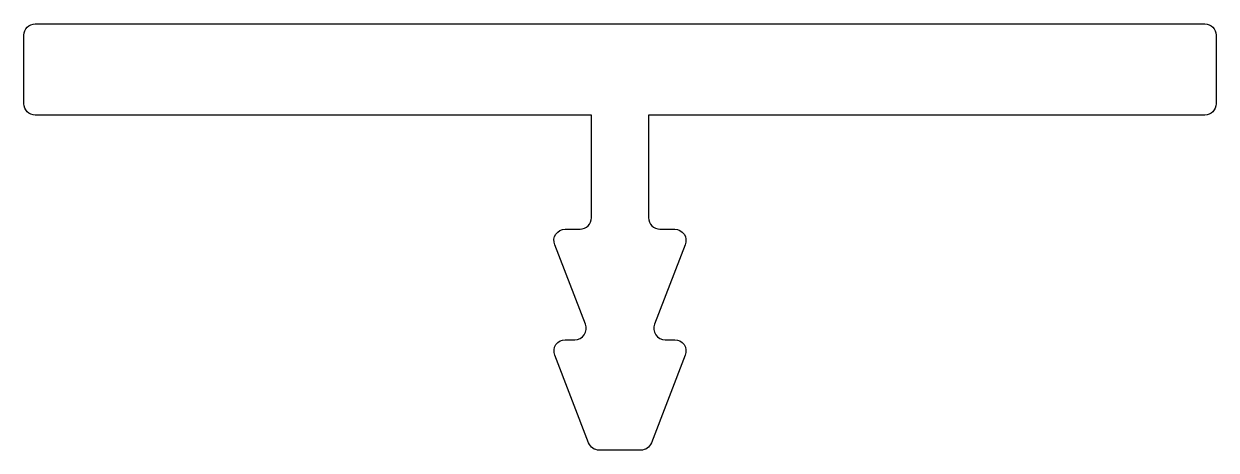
# Model space of a CAD drawing. Extents: x 143.7 to 164.6, y 216.4 to 223.9.
import ezdxf

# ---------------------------------------------------------------- set-up
doc = ezdxf.new("R2010")
doc.units = 0
doc.header["$LTSCALE"] = 15
doc.layers.get('0').update_dxf_attribs({"linetype": 'CONTINUOUS'})

msp = doc.modelspace()

# ---------------------------------------------------------------- linework, layer by layer
at = {"color": 0, "linetype": 'CONTINUOUS', "ltscale": 0.05}
msp.add_lwpolyline([(153.623, 216.515), (153.028, 218.052, -0.527034), (153.214, 218.324), (153.381, 218.324, 0.527034), (153.567, 218.596), (153.028, 219.989, -0.527034), (153.214, 220.262), (153.473, 220.262, 0.414214), (153.673, 220.462), (153.673, 222.262), (143.923, 222.262, -0.414214), (143.723, 222.462), (143.723, 223.662, -0.414214), (143.923, 223.862), (164.423, 223.862, -0.414214), (164.623, 223.662), (164.623, 222.462, -0.414214), (164.423, 222.262), (154.673, 222.262), (154.673, 220.462, 0.414214), (154.873, 220.262), (155.131, 220.262, -0.527034), (155.317, 219.989), (154.778, 218.596, 0.527034), (154.964, 218.324), (155.131, 218.324, -0.527034), (155.317, 218.052), (154.722, 216.515, -0.309728), (154.536, 216.387), (153.81, 216.387, -0.309728)], format="xyb", close=True, dxfattribs=at)

doc.saveas('drawing.dxf')
